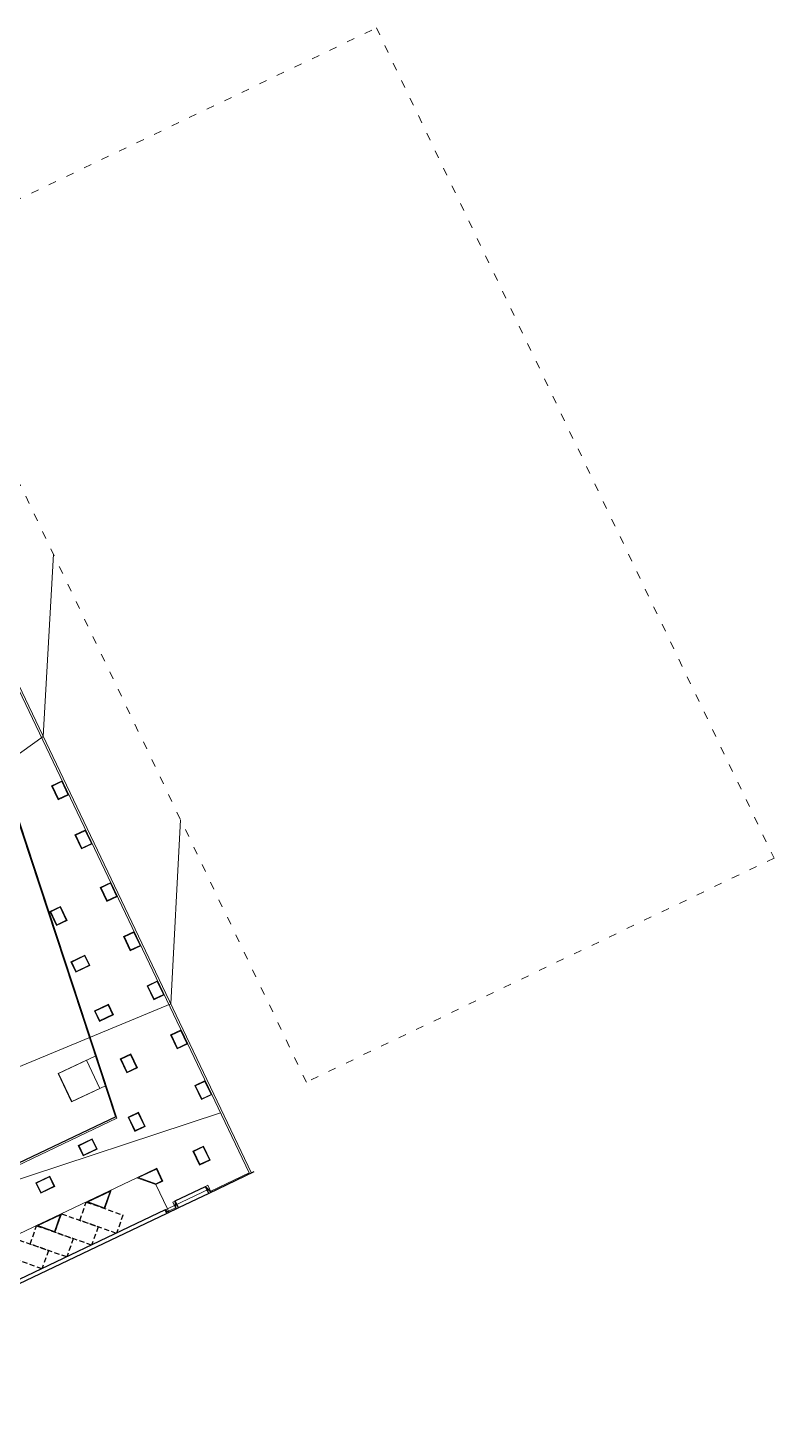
# Model space of a CAD drawing. Header units: metres. Extents: x 679381 to 680109, y 2748427 to 2748872.
# Drawn here: x 679993.4 to 680108.5, y 2748656.1 to 2748871.6 of the extents above; entities that cross this region are included whole.
import ezdxf

# ---------------------------------------------------------------- set-up
doc = ezdxf.new("R2010")
doc.units = ezdxf.units.M
doc.header["$MEASUREMENT"] = 0
doc.linetypes.add('ACAD_ISO03W100', pattern=[30, 12, -18])
doc.linetypes.add('LÍNEAS_OCULTAS2', pattern=[4.7625, 3.175, -1.5875])
doc.layers.get('0').update_dxf_attribs({"color": 5})
for name, color, linetype in [('00_Sorround Parcels', 252, 'ACAD_ISO03W100'), ('02-L-Edge Line Stair +10cm', 6, 'Continuous'), ('02-L-Edge Line Step -10cm', 6, 'Continuous'), ('02-L-Painted line', 253, 'Continuous'), ('02-L-Plan Change', 8, 'Continuous')]:
    doc.layers.add(name, color=color, linetype=linetype)
for name, color, linetype, lineweight in [('02-L-Level Curves 0.25-0.75m', 33, 'Continuous', 5), ('02-L-Level Curves 0.50m', 33, 'Continuous', 5), ('02-L-Material Change', 251, 'Continuous', 5), ('04-BK-Tree Pit', 6, 'Continuous', 5)]:
    doc.layers.add(name, color=color, linetype=linetype, lineweight=lineweight)

# ---------------------------------------------------------------- blocks, each defined once
blk = doc.blocks.new('ALCORQUE RECTANGULAR')
blk.add_lwpolyline([(679903.39, 2748647.42), (679902.7, 2748648.87), (679904.69, 2748649.81), (679905.38, 2748648.37)], close=True)
at = {"layer": '02-L-Material Change'}
blk.add_lwpolyline([(679903.34, 2748647.29), (679902.57, 2748648.92), (679904.74, 2748649.95), (679905.51, 2748648.32)], close=True, dxfattribs=at)
blk = doc.blocks.new('Alcorque Parking 8m2')
blk.add_lwpolyline([(2.32, 1.23), (-0.19, 2.12), (-1.08, -0.38)], close=True)
at = {"layer": '02-L-Material Change'}
blk.add_lwpolyline([(2.58, 1.24), (-0.25, 2.25), (-1.25, -0.58)], close=True, dxfattribs=at)
blk = doc.blocks.new('Tree Pit Ford')
at = {"ltscale": 0.3}
blk.add_lwpolyline([(-0.05, 1.15), (1.93, -0.83), (-1.1, -0.83), (-1.1, 1.15)], close=True, dxfattribs=at)
at = {"layer": '02-L-Material Change', "ltscale": 0.3}
blk.add_lwpolyline([(0, 1.25), (2.18, -0.93), (-1.2, -0.93), (-1.2, 1.25)], close=True, dxfattribs=at)

msp = doc.modelspace()

# ---------------------------------------------------------------- linework, layer by layer
at = {"layer": '00_Sorround Parcels', "lineweight": 9, "ltscale": 0.1}
msp.add_lwpolyline([(679975.04, 2748837.06), (680047.19, 2748871.62), (680108.54, 2748743.56), (680036.39, 2748709)], close=True, dxfattribs=at)
at = {"layer": '02-L-Edge Line Stair +10cm'}
msp.add_line((680028.31, 2748695.13), (680021.35, 2748691.82), dxfattribs=at)
at = {"layer": '02-L-Edge Line Stair +10cm', "elevation": 0}
msp.add_lwpolyline([(680016.66, 2748689.59), (680014.85, 2748688.73)], dxfattribs=at)
at = {"layer": '02-L-Edge Line Step -10cm'}
msp.add_line((680007, 2748703.66), (679982.26, 2748691.88), dxfattribs=at)
msp.add_lwpolyline([(680007, 2748703.66), (679988.62, 2748759.3)], dxfattribs=at)
at = {"layer": '02-L-Level Curves 0.25-0.75m', "ltscale": 0.3}
for points in [[(679997.38, 2748790.44), (679995.79, 2748762.29)], [(679995.79, 2748762.29), (679963.4, 2748739.08)], [(680017, 2748749.48), (680015.47, 2748721.09)], [(680015.47, 2748721.09), (679971.67, 2748702.9), (679974.96, 2748688.8)]]:
    msp.add_lwpolyline(points, dxfattribs=at)
at = {"layer": '02-L-Level Curves 0.50m', "ltscale": 0.3}
msp.add_lwpolyline([(680021.33, 2748692.47), (679982.08, 2748673.79), (679987.72, 2748675.81)], dxfattribs=at)
at = {"layer": '02-L-Material Change'}
for p, q in [((679958.73, 2748839.21), (680027.59, 2748695.01)), ((679959.52, 2748838.26), (680027.95, 2748694.96))]:
    msp.add_line(p, q, dxfattribs=at)
at = {"layer": '02-L-Material Change', "ltscale": 0.3}
for p, q in [((680027.59, 2748695.01), (680021.63, 2748692.17)), ((680010.26, 2748694.25), (679944.88, 2748663.14)), ((680021.2, 2748693.08, 0), (680021.72, 2748691.99, 0)), ((680016.3, 2748689.41, 0), (680015.78, 2748690.5, 0)), ((680016.21, 2748689.59, 0), (680015.13, 2748689.08, 0))]:
    msp.add_line(p, q, dxfattribs=at)
msp.add_lwpolyline([(679963.72, 2748747.7), (679982.26, 2748691.55), (680007.18, 2748703.41), (679988.62, 2748759.63)], close=True, dxfattribs=at)
at = {"layer": '02-L-Material Change'}
msp.add_lwpolyline([(679998.13, 2748710.31), (680002.47, 2748712.36), (680004.52, 2748708.02), (680000.18, 2748705.97)], close=True, dxfattribs=at)
at = {"layer": '02-L-Material Change', "ltscale": 0.3}
for points in [[(680003.9, 2748713.03), (679998.14, 2748710.35), (680000.19, 2748706.01), (680005.42, 2748708.44), (680003.9, 2748713.03)], [(680007, 2748703.66), (680007.09, 2748703.7)], [(680013.16, 2748693.21), (680014.96, 2748689.44)]]:
    msp.add_lwpolyline(points, dxfattribs=at)
at = {"layer": '02-L-Material Change', "ltscale": 0.3, "elevation": 0}
for points in [[(680020.84, 2748692.9), (680021.2, 2748693.08)], [(680016.14, 2748690.67), (680015.78, 2748690.5)], [(680014.59, 2748689.27), (680014.96, 2748689.44)], [(680014.96, 2748689.44), (680015.21, 2748688.9)]]:
    msp.add_lwpolyline(points, dxfattribs=at)
at = {"layer": '02-L-Painted line', "linetype": 'LÍNEAS_OCULTAS2', "ltscale": 0.25}
for points in [[(680001.44, 2748687.67), (680002.45, 2748690.5), (680008.1, 2748688.49), (680007.1, 2748685.66)], [(679997.61, 2748685.85), (679998.62, 2748688.68), (680004.27, 2748686.67), (680003.27, 2748683.84)], [(679993.78, 2748684.02), (679994.78, 2748686.85), (680000.44, 2748684.84), (679999.43, 2748682.02)], [(679989.95, 2748682.2), (679990.95, 2748685.03), (679996.61, 2748683.02), (679995.6, 2748680.19)]]:
    msp.add_lwpolyline(points, close=True, dxfattribs=at)
at = {"layer": '02-L-Plan Change', "lineweight": 0, "ltscale": 0.2}
msp.add_line((680023.17, 2748704.27), (679975.57, 2748688.55), dxfattribs=at)
at = {"layer": '02-L-Plan Change'}
for p, q in [((680016.14, 2748690.67, 0), (680020.84, 2748692.9, 0)), ((680021.35, 2748691.82, 0), (680016.66, 2748689.59, 0)), ((680014.59, 2748689.27, 0), (679946.01, 2748656.63, 0)), ((680014.86, 2748688.73), (679946.27, 2748656.09))]:
    msp.add_line(p, q, dxfattribs=at)
at = {"layer": '02-L-Plan Change', "elevation": 0}
for points in [[(680021.35, 2748691.82), (680020.84, 2748692.9)], [(680021.72, 2748691.99), (680020.84, 2748692.9)], [(680016.66, 2748689.59), (680016.14, 2748690.67)], [(680016.3, 2748689.41), (680016.14, 2748690.67)], [(680014.85, 2748688.73), (680014.59, 2748689.27)], [(680014.59, 2748689.27), (680015.21, 2748688.9)]]:
    msp.add_lwpolyline(points, dxfattribs=at)

# ---------------------------------------------------------------- block references
at = {"layer": '04-BK-Tree Pit'}
for name, p, rotation in [('ALCORQUE RECTANGULAR', (3428647.03, 2068849.98), 90), ('ALCORQUE RECTANGULAR', (3428650.65, 2068842.4), 90), ('ALCORQUE RECTANGULAR', (3428654.54, 2068834.29), 90), ('ALCORQUE RECTANGULAR', (3428646.76, 2068830.58), 90), ('ALCORQUE RECTANGULAR', (3428658.15, 2068826.7), 90), ('ALCORQUE RECTANGULAR', (3428661.77, 2068819.12), 90), ('ALCORQUE RECTANGULAR', (3428665.38, 2068811.54), 90), ('ALCORQUE RECTANGULAR', (3428657.62, 2068807.85), 90), ('ALCORQUE RECTANGULAR', (3428669.12, 2068803.72), 90), ('ALCORQUE RECTANGULAR', (3428658.84, 2068798.83), 90), ('ALCORQUE RECTANGULAR', (3428668.85, 2068793.62), 90), ('Tree Pit Ford', (680012.62, 2748694.34), 205.4481098862595)]:
    msp.add_blockref(name, p, dxfattribs=dict(at, rotation=rotation))
for p in [(97.5, 78.65), (101.12, 71.07), (98.63, 50.32), (92.07, 44.55)]:
    msp.add_blockref('ALCORQUE RECTANGULAR', p, dxfattribs=at)
at = {"layer": '04-BK-Tree Pit', "xscale": -0.9999999999999992, "rotation": 230.8937524196276}
for p in [(680003.7, 2748691.11), (679996.02, 2748687.46)]:
    msp.add_blockref('Alcorque Parking 8m2', p, dxfattribs=at)

doc.saveas('drawing.dxf')
